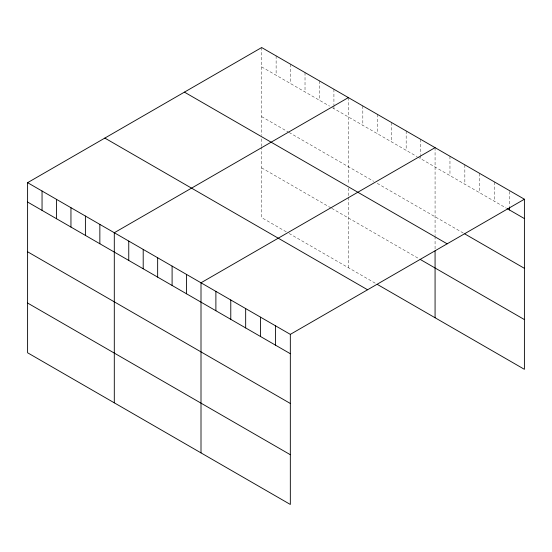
<?xml version="1.0" encoding="UTF-8"?>
<svg xmlns="http://www.w3.org/2000/svg" width="552" height="552" viewBox="0 0 552 552"><rect width="100%" height="100%" fill="white"/><g stroke="black" fill="none" stroke-linecap="round" stroke-linejoin="round"><path stroke-width="0.41" stroke-dasharray="2.76 2.07" d="M261.669 66.902L329.585 106.108M332.476 107.778L417.008 156.582M417.733 157.003L506.536 208.27M261.669 116.644L288.406 132.08M289.124 132.494L373.656 181.297M377.271 183.381L463.363 233.089M261.669 167.891L331.034 207.938M331.752 208.352L420.624 259.661M286.233 231.819L261.669 217.633L261.669 147.391M289.124 233.489L375.829 283.542M509.51 191.468L509.51 206.62M494.626 182.036L494.626 201.39M479.736 173.438L479.736 192.8M464.846 164.841L464.846 184.202M449.963 156.244L449.963 175.605M435.073 147.653L435.073 235.545M435.073 236.401L435.073 249.214M420.624 139.311L420.624 154.463M420.624 155.305L420.624 158.665M406.168 130.969L406.168 150.323M391.72 122.62L391.72 141.981M377.271 114.278L377.271 133.639M362.823 105.936L362.823 125.297M348.374 97.594L348.374 183.781M348.374 188.053L348.374 196.595M348.374 197.45L348.374 267.692M333.919 89.251L333.919 105.246M333.919 106.087L333.919 108.613M319.47 80.909L319.47 100.271M305.021 72.567L305.021 91.929M290.573 64.225L290.573 83.587M276.124 55.883L276.124 75.244M261.669 47.541L261.669 135.433M261.669 138.849L261.669 146.535"/><path stroke-width="0.83" d="M27.6 182.677L290.331 334.367L290.331 504.459L27.6 352.776L27.6 182.677L261.669 47.541L524.4 199.224L524.4 369.322L377.271 284.377M348.374 97.594L114.298 232.737L114.298 402.829M435.073 147.653L201.004 282.79L201.004 452.888M290.331 334.367L524.4 199.224M507.281 208.697L524.4 218.585M464.846 233.944L524.4 268.327M184.43 92.136L447.154 243.818M420.624 259.661L524.4 319.58M104.845 138.083L367.57 289.765M27.6 202.039L290.331 353.722M27.6 251.781L290.331 403.471M27.6 303.034L290.331 454.717M509.51 207.462L509.51 209.988M435.073 250.918L435.073 317.752M275.441 325.77L275.441 345.131M260.551 317.172L260.551 336.534M245.668 308.575L245.668 327.936M230.777 299.984L230.777 319.339M215.887 291.387L215.887 310.748M186.548 274.447L186.548 293.809M172.1 266.105L172.1 285.467M157.651 257.763L157.651 277.125M143.203 249.421L143.203 268.783M128.754 241.079L128.754 260.44M99.85 224.395L99.85 243.749M85.401 216.046L85.401 235.407M70.953 207.704L70.953 227.065M56.497 199.362L56.497 218.723M42.049 191.02L42.049 210.381"/></g></svg>
